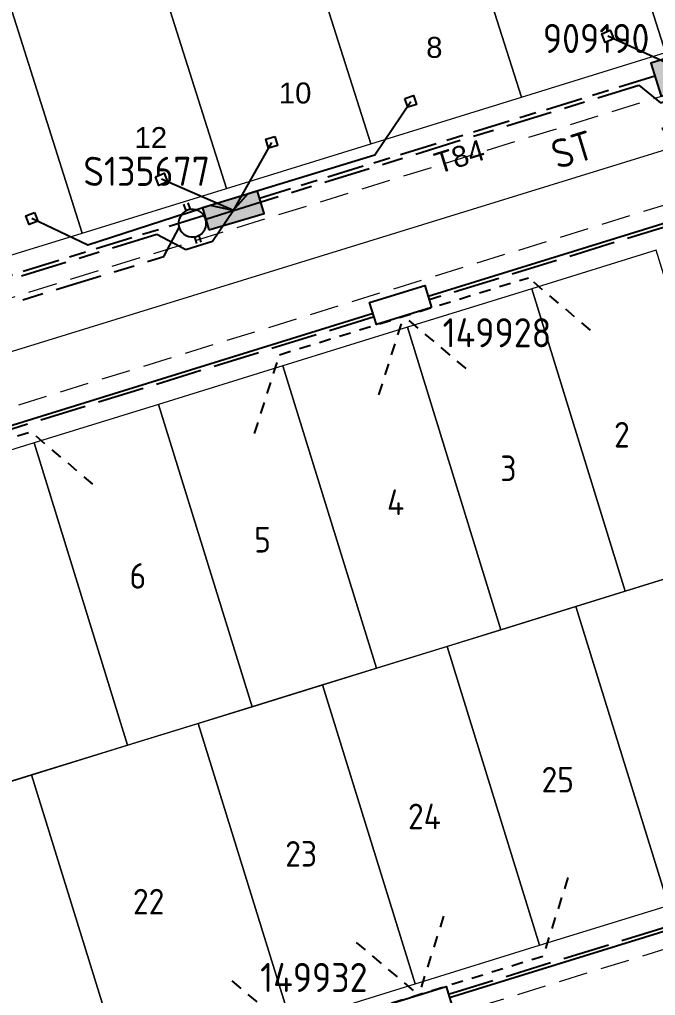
# Model space of a CAD drawing. Header units: metres. Extents: x 305887 to 307188, y 6269913 to 6270847.
# Drawn here: x 306483 to 306537.7, y 6270397 to 6270480.8 of the extents above; entities that cross this region are included whole.
import ezdxf
from ezdxf.enums import TextEntityAlignment as Align

# ---------------------------------------------------------------- set-up
doc = ezdxf.new("R2010")
doc.units = ezdxf.units.M
for name, pattern in [('Cable Exist UG', [8.2, 4, -1.2, 1.8, -1.2]), ('DASHED', [0.75, 0.5, -0.25]), ('IE Trench LV', [6.5, 5, -1.5]), ('IECLDOTA', [1.8, 1, -0.8])]:
    doc.linetypes.add(name, pattern=pattern)
doc.layers.get('0').update_dxf_attribs({"color": 6})
for name, color, linetype, lineweight in [('Cadastre Developer_SP_NEW', 2, 'Continuous', 5), ('Cadastre Land Parcels_SP_EXT', 9, 'Continuous', 5), ('Cadastre Road Names_SP_HV_LV_SL_EXT', 9, 'Continuous', 5)]:
    doc.layers.add(name, color=color, linetype=linetype, lineweight=lineweight)
for name, color, linetype in [('Equip_LV_EXT', 7, 'Continuous'), ('Equip_SP_SL_EXT', 7, 'Continuous'), ('Mains_LV_EXT', 7, 'Continuous'), ('Mains_LV_NEW_T84', 2, 'Continuous'), ('Mains_LV_SL_EXT', 7, 'Continuous'), ('Services_SP_EXT', 7, 'Continuous'), ('Services_SP_NEW_UG', 2, 'Continuous'), ('SupportsUG_SP_LV_EXT', 7, 'Continuous'), ('SupportsUG_SP_LV_NEW', 2, 'Continuous'), ('SupportsUG_SP_LV_SL_EXT', 7, 'Continuous'), ('Trench_SP_NEW', 2, 'Continuous'), ('UG_Details_SP_MISC', 7, 'Continuous')]:
    doc.layers.add(name, color=color, linetype=linetype)
doc.styles.add('COLUMN_LABEL', font='arial.ttf')
doc.styles.add('iecARIAL', font='arial.ttf', dxfattribs={"height": 2})
doc.styles.add('iecISOCP', font='isocp.shx')
doc.styles.add('ieISOCP', font='isocp.shx')
doc.styles.add('POLE_LABEL', font='arial.ttf')
doc.styles.get("Standard").update_dxf_attribs({"font": 'arial.ttf'})
doc.linetypes.add('Cable New UG', pattern='A,7,-0.25,["x",Standard,S=2,R=0,X=0.2,Y=-0.8],-2.1', length=9.35)

# ---------------------------------------------------------------- blocks, each defined once
blk = doc.blocks.new('COLUMN_EXT')
blk.add_hatch(color=256).paths.add_polyline_path([(-1.485, 1.485), (-1.485, -1.485), (1.485, -1.485), (1.485, 1.485)])
blk.add_lwpolyline([(-1.485, -1.485), (1.485, -1.485), (1.485, 1.485), (-1.485, 1.485)], close=True)
for tag, height, style, flags, p in [('ASSET_NUM', 2.5, 'COLUMN_LABEL', 8, (2, 2)), ('STRUCTURE_PLANT_NUMBER', 0.2, 'POLE_LABEL', 9, (1.813, 0.031)), ('STREET_CODE', 0.2, 'COLUMN_LABEL', 9, (1.813, -0.2))]:
    blk.add_attdef(tag, text='', height=height, dxfattribs=dict(style=style, flags=flags)).set_placement(p, align=Align.MIDDLE_LEFT)
at = {"flags": 9}
for tag, p in [('OWNED_BY', (1.813, -0.6)), ('STATE', (1.813, -0.8)), ('COLUMN_TYPE', (1.813, -0.4)), ('STREETNAME', (1.813, -1.6)), ('USAGE', (1.813, -1)), ('LEGEND', (1.813, -1.2)), ('LOCATION', (1.813, -1.4)), ('SUBURB', (1.813, -1.8)), ('NOTES', (1.813, -2))]:
    blk.add_attdef(tag, text='', height=0.2, dxfattribs=at).set_placement(p, align=Align.MIDDLE_LEFT)
at = {"flags": 1}
blk.add_attdef('Z', (1.813, -2.351), '', height=0.2, dxfattribs=at)
blk = doc.blocks.new('PILLAR_EXT')
blk.add_hatch(color=256).paths.add_polyline_path([(-2.475, 0.99), (-2.475, -0.99), (2.475, -0.99), (2.475, 0.99)])
blk.add_lwpolyline([(-2.475, -0.99), (2.475, -0.99), (2.475, 0.99), (-2.475, 0.99)], close=True)
at = {"style": 'iecARIAL', "flags": 8}
blk.add_attdef('ASSET_NUM', (1.5, 3.5), '', height=2.5, dxfattribs=at)
for tag, p, flags in [('OWNED_BY', (0, -0.2), 9), ('STATE', (0, -0.4), 9), ('SUPPORT_TYPE', (0, -0.6), 9), ('USAGE', (0, -0.8), 9), ('LEGEND', (0, -1), 9), ('STREETNAME', (0, -1.8), 9), ('LOCATION', (0, -1.2), 9), ('NOTES', (0, -1.4), 9), ('PARENT', (0, -1.6), 9), ('SUBURB', (0, -2), 1)]:
    blk.add_attdef(tag, p, '', height=0.2, dxfattribs=dict(flags=flags))
blk = doc.blocks.new('SL_LANTERN_EXT')
at = {"lineweight": 40}
for p, q in [((0, 1.968), (0, 6.468)), ((-1.459, 5.676), (-1.061, 5.278)), ((1.458, 5.676), (1.06, 5.278)), ((-2.25, 4.218), (2.25, 4.218)), ((-1.459, 2.759), (-1.061, 3.157)), ((0, 0), (0, 2.721)), ((1.458, 2.759), (1.06, 3.157))]:
    blk.add_line(p, q, dxfattribs=at)
blk.add_circle((0, 4.218), 1.5, dxfattribs=at)
at = {"style": 'iecARIAL', "flags": 8}
blk.add_attdef('ASSET_NUM', (1.5, 1.5), '', height=2.5, dxfattribs=at)
for tag, p, height, flags in [('CONSTRUCTED_VOLTAGE', (0.981, -0.653), 0.2, 9), ('CONTROL_TYPE', (0.981, -0.853), 0.2, 9), ('LNUMBER', (2.181, -3.253), 2.5, 8), ('OPERATING_VOLTAGE', (0.981, -1.653), 0.2, 9), ('ORIENTATION', (0.981, -1.853), 0.2, 9), ('LANTERN_PURPOSE', (0.981, -1.053), 0.2, 9), ('LANTERN_TYPE', (0.981, -1.253), 0.2, 9), ('NO_PHASES', (0.981, -1.453), 0.2, 9), ('OWNED_BY', (0.981, -2.053), 0.2, 9), ('STATE', (0.981, -2.253), 0.2, 9), ('CEXIST', (0.981, -2.653), 0.2, 9), ('USAGE', (0.981, -2.453), 0.2, 9), ('CNEW', (0.981, -2.853), 0.2, 9), ('CNUMBER', (0.981, -3.053), 0.2, 9), ('CREMOVE', (0.981, -3.253), 0.2, 9), ('CREPLACE', (0.981, -3.453), 0.2, 9), ('LKINGHEIGHT', (0.981, -3.653), 0.2, 9), ('LBRACKET', (0.981, -3.853), 0.2, 9), ('LBRACKETVOCAB', (0.981, -4.053), 0.2, 9), ('LCATEGORY', (0.981, -4.253), 0.2, 9), ('LCHARGE1', (0.981, -4.453), 0.2, 9), ('LCHARGE1PERCENT', (0.981, -4.653), 0.2, 9), ('LCHARGE2', (0.981, -4.853), 0.2, 9), ('LCHARGE2PERCENT', (0.981, -5.053), 0.2, 9), ('LCHARGE3', (0.981, -5.253), 0.2, 9), ('LCHARGE3PERCENT', (0.981, -5.453), 0.2, 9), ('LEXIST', (0.981, -5.653), 0.2, 9), ('LLAMP', (0.981, -5.853), 0.2, 9), ('LLAMPVOCAB', (0.981, -6.053), 0.2, 9), ('LMAST', (0.981, -6.253), 0.2, 9), ('LMASTVOCAB', (0.981, -6.453), 0.2, 9), ('LNEW', (0.981, -6.653), 0.2, 9), ('LANTNUMBER', (0.981, -6.853), 0.2, 9), ('LOUTREACH', (0.981, -7.253), 0.2, 9), ('LOUTREACHVOCAB', (0.981, -7.453), 0.2, 9), ('LRATECODE', (0.981, -7.653), 0.2, 9), ('LREMOVE', (0.981, -7.853), 0.2, 9), ('LREPLACE', (0.981, -8.053), 0.2, 9), ('LTYPE', (0.981, -8.253), 0.2, 9), ('LTYPEVOCAB', (0.981, -8.453), 0.2, 9), ('STREETNAME', (0.981, -9.253), 0.2, 9), ('LEGEND', (0.981, -8.653), 0.2, 9), ('LOCATION', (0.981, -8.853), 0.2, 9), ('NOTES', (0.981, -9.053), 0.2, 9), ('SUBURB', (0.981, -9.453), 0.2, 1)]:
    blk.add_attdef(tag, p, '', height=height, dxfattribs=dict(flags=flags))
blk = doc.blocks.new('CCP_EXT')
at = {"flags": 9}
for tag, p in [('USAGE', (0, -1.2)), ('LEGEND', (0, -1.4)), ('LIFE_SUPPORT', (0, -1.6)), ('STATE', (0, -1.8)), ('NOTES', (0, -2))]:
    blk.add_attdef(tag, text='', height=0.2, dxfattribs=at).set_placement(p, align=Align.MIDDLE_LEFT)
blk.add_wipeout([(0, 0.566), (0.566, 0), (0, -0.566), (-0.566, 0)])
blk.add_lwpolyline([(-0.566, 0), (0, 0.566), (0.566, 0), (0, -0.566), (-0.566, 0)])
at = {"flags": 1}
blk.add_attdef('Z', (0, 0), '', height=0.2, dxfattribs=at)
at = {"flags": 9}
for tag, p in [('CCP_TYPE', (0, 0)), ('OPERATING_VOLTAGE', (0, -0.6)), ('ORIENTATION', (0, -0.8)), ('CONSTRUCTED_VOLTAGE', (0, -0.2)), ('NO_PHASES', (0, -0.4)), ('OWNED_BY', (0, -1))]:
    blk.add_attdef(tag, text='', height=0.2, dxfattribs=at).set_placement(p, align=Align.MIDDLE_LEFT)
blk = doc.blocks.new('LV_UG_LINKS_OPEN_EXT')
for p, q in [((-0.25, 1.47), (-0.25, 2.22)), ((0.25, 1.47), (0.25, 2.22)), ((-0.25, -1.47), (-0.25, -2.22)), ((0.25, -1.47), (0.25, -2.22))]:
    blk.add_line(p, q)
at = {"flags": 9}
for tag, p in [('ACTUAL_STATUS', (0, 0)), ('CONSTRUCTED_VOLTAGE', (0, -0.2)), ('OPERATING_VOLTAGE', (0, -0.6)), ('ORIENTATION', (0, -0.8)), ('STATE', (0, -1)), ('NO_PHASES', (0, -0.4)), ('SWITCH_TYPE', (0, -1.2)), ('USAGE', (0, -1.4)), ('NOTES', (0, -1.6))]:
    blk.add_attdef(tag, text='', height=0.2, dxfattribs=at).set_placement(p, align=Align.MIDDLE_LEFT)
at = {"flags": 1}
blk.add_attdef('Z', (0, 0), '', height=0.2, dxfattribs=at)
blk.add_wipeout([(-0.25, 1.47), (-0.43, 1.43), (-0.61, 1.36), (-0.77, 1.28), (-0.93, 1.17), (-1.07, 1.05), (-1.19, 0.9), (-1.29, 0.75), (-1.38, 0.58), (-1.44, 0.4), (-1.48, 0.22), (-1.49, 0.03), (-1.49, -0.16), (-1.45, -0.34), (-1.4, -0.52), (-1.32, -0.69), (-1.23, -0.85), (-1.11, -1), (-0.98, -1.13), (-0.83, -1.24), (-0.66, -1.34), (-0.49, -1.41), (-0.31, -1.46), (-0.13, -1.49), (0.06, -1.49), (0.25, -1.47), (0.43, -1.43), (0.61, -1.36), (0.77, -1.28), (0.93, -1.17), (1.07, -1.05), (1.19, -0.9), (1.29, -0.75), (1.38, -0.58), (1.44, -0.4), (1.48, -0.22), (1.49, -0.03), (1.49, 0.16), (1.45, 0.34), (1.4, 0.52), (1.32, 0.69), (1.23, 0.85), (1.11, 1), (0.98, 1.13), (0.83, 1.24), (0.66, 1.34), (0.49, 1.41), (0.31, 1.46), (0.13, 1.49), (-0.06, 1.49)])
blk.add_lwpolyline([(0, -1.49, 1), (0, 1.49, 1)], format="xyb", close=True)
blk = doc.blocks.new('PILLAR_NEW')
for tag, height, flags, p in [('ASSET_NUM', 2.5, 8, (2, 4)), ('STREET_CODE', 0.2, 9, (1.5, 2)), ('OWNED_BY', 0.2, 9, (1.5, 1.8)), ('OPERATED_BY', 0.2, 9, (1.5, 1.6))]:
    blk.add_attdef(tag, text='', height=height, dxfattribs=dict(flags=flags)).set_placement(p, align=Align.MIDDLE_LEFT)
blk.add_wipeout([(-2.475, 0.99), (2.475, 0.99), (2.475, -0.99), (-2.475, -0.99)])
at = {"lineweight": -3}
blk.add_lwpolyline([(-2.475, 0.99), (2.475, 0.99), (2.475, -0.99), (-2.475, -0.99)], close=True, dxfattribs=at)
for tag, flags, p in [('STATE', 9, (1.5, 1.2)), ('SUPPORT_TYPE', 9, (1.5, 1)), ('USAGE', 9, (1.5, 0.8)), ('MAINTAINED_BY', 9, (1.5, 1.4)), ('SUBURB', 9, (1.5, 0.2)), ('STREETNAME', 9, (1.5, 0)), ('LEGEND', 9, (1.5, 0.6)), ('PARENT', 9, (1.5, 0.4)), ('Z', 1, (1.5, -0.6)), ('LOCATION', 9, (1.5, -0.2)), ('NOTES', 9, (1.5, -0.4))]:
    blk.add_attdef(tag, text='', height=0.2, dxfattribs=dict(flags=flags)).set_placement(p, align=Align.MIDDLE_LEFT)

msp = doc.modelspace()

# ---------------------------------------------------------------- linework, layer by layer
at = {"layer": 'Cadastre Developer_SP_NEW', "color": 3, "flags": 128}
for points in [[(306545.767, 6270435.019), (306537.725, 6270461.005), (306527.026, 6270457.694), (306535.067, 6270431.708), (306545.767, 6270435.019)], [(306535.067, 6270431.708), (306527.026, 6270457.694), (306516.326, 6270454.383), (306524.368, 6270428.397), (306535.067, 6270431.708)], [(306524.368, 6270428.397), (306516.326, 6270454.383), (306505.627, 6270451.072), (306513.668, 6270425.086), (306524.368, 6270428.397)], [(306513.668, 6270425.086), (306505.627, 6270451.072), (306494.927, 6270447.761), (306502.969, 6270421.775), (306513.668, 6270425.086)], [(306502.969, 6270421.775), (306494.927, 6270447.761), (306484.228, 6270444.45), (306492.27, 6270418.464), (306502.969, 6270421.775)], [(306492.27, 6270418.464), (306484.228, 6270444.45), (306469.898, 6270440.016), (306477.94, 6270414.03), (306492.27, 6270418.464)], [(306530.818, 6270430.393), (306538.77, 6270404.698), (306549.493, 6270408.016), (306554.801, 6270414.466), (306556.886, 6270433.984), (306545.767, 6270435.019), (306530.818, 6270430.393)], [(306538.77, 6270404.698), (306530.818, 6270430.393), (306519.736, 6270426.964), (306527.688, 6270401.268), (306538.77, 6270404.698)], [(306509.037, 6270423.653), (306516.989, 6270397.957), (306527.688, 6270401.268), (306519.736, 6270426.964), (306509.037, 6270423.653)], [(306506.289, 6270394.646), (306516.989, 6270397.957), (306509.037, 6270423.653), (306498.338, 6270420.342), (306506.289, 6270394.646)], [(306506.289, 6270394.646), (306498.338, 6270420.342), (306484.008, 6270415.907), (306491.96, 6270390.212), (306506.289, 6270394.646)], [(306477.63, 6270385.777), (306491.96, 6270390.212), (306484.008, 6270415.907), (306469.678, 6270411.473), (306477.63, 6270385.777)]]:
    msp.add_lwpolyline(points, dxfattribs=at)
at = {"layer": 'Cadastre Land Parcels_SP_EXT', "linetype": 'Continuous'}
for points in [[(306550.917, 6270481.862), (306542.71, 6270507.667), (306530.314, 6270503.818), (306538.521, 6270478.01), (306550.917, 6270481.862)], [(306538.521, 6270478.01), (306530.314, 6270503.818), (306517.917, 6270499.966), (306526.125, 6270474.157), (306538.521, 6270478.01)], [(306526.125, 6270474.157), (306517.917, 6270499.966), (306504.99, 6270495.949), (306513.194, 6270470.146), (306526.125, 6270474.157)], [(306513.194, 6270470.146), (306504.99, 6270495.949), (306492.594, 6270492.098), (306500.78, 6270466.314), (306513.194, 6270470.146)], [(306500.78, 6270466.314), (306492.594, 6270492.098), (306480.199, 6270488.245), (306488.366, 6270462.484), (306500.78, 6270466.314)], [(306488.366, 6270462.484), (306480.199, 6270488.245), (306467.805, 6270484.391), (306475.953, 6270458.653), (306488.366, 6270462.484)]]:
    msp.add_lwpolyline(points, close=True, dxfattribs=at)
at = {"layer": 'Mains_LV_NEW_T84', "color": 2, "linetype": 'Cable New UG', "ltscale": 0.7, "flags": 128}
for points in [[(306513.374, 6270455.563), (306471.675, 6270442.659)], [(306519.939, 6270396.776), (306547.09, 6270405.179), (306548.737, 6270403.595), (306552.059, 6270404.625), (306552.419, 6270405.277), (306558.651, 6270412.85), (306560.134, 6270426.733), (306562.335, 6270428.503), (306562.59, 6270430.892), (306559.783, 6270433.064)]]:
    msp.add_lwpolyline(points, dxfattribs=at)
at = {"layer": 'Services_SP_NEW_UG', "color": 2, "linetype": 'IECLDOTA'}
for p, q in [((306503.177, 6270445.263), (306505.328, 6270452.027)), ((306455.274, 6270436.537), (306483.933, 6270445.406)), ((306489.289, 6270440.893), (306483.933, 6270445.406)), ((306530.133, 6270407.086), (306527.984, 6270400.313))]:
    msp.add_line(p, q, dxfattribs=at)
at = {"layer": 'Trench_SP_NEW', "linetype": 'IE Trench LV', "ltscale": 0.8, "flags": 128}
for points in [[(306553.986, 6270467.814), (306518.19, 6270456.74)], [(306513.461, 6270455.276), (306471.762, 6270442.372)], [(306519.851, 6270397.063), (306548.564, 6270405.949)]]:
    msp.add_lwpolyline(points, dxfattribs=at)
at = {"layer": 'UG_Details_SP_MISC', "color": 8, "linetype": 'DASHED', "lineweight": 0, "ltscale": 5}
msp.add_line((306553.261, 6270405.518), (306391.301, 6270355.397), dxfattribs=at)

# ---------------------------------------------------------------- block references
at = {"layer": 'Equip_SP_SL_EXT', "rotation": 197.1953535052287}
msp.add_blockref('SL_LANTERN_EXT', (306539.115, 6270476.102), dxfattribs=at)
at = {"layer": 'SupportsUG_SP_LV_EXT'}
ref = msp.add_blockref('PILLAR_EXT', (306501.347, 6270464.414), dxfattribs=dict(at, rotation=16.74311071412603))
ref.add_attrib('ASSET_NUM', 'S135677', dxfattribs={"layer": '0', "height": 2.5, "style": 'ieISOCP'}).set_placement((306499.349, 6270467.792), align=Align.MIDDLE_RIGHT)
at = {"layer": 'SupportsUG_SP_LV_SL_EXT'}
ref = msp.add_blockref('COLUMN_EXT', (306539.115, 6270476.102), dxfattribs=dict(at, rotation=17.33732997622383))
ref.add_attrib('ASSET_NUM', '909190', dxfattribs={"layer": '0', "height": 2.5, "style": 'ieISOCP'}).set_placement((306537.142, 6270480.461), align=Align.TOP_RIGHT)

# ---------------------------------------------------------------- texts
at = {"layer": 'Cadastre Developer_SP_NEW', "color": 3, "linetype": 'Continuous', "style": 'iecISOCP'}
for s, p in [('2', (306534.096, 6270444.053)), ('3', (306524.316, 6270441.165)), ('4', (306514.571, 6270438.25)), ('5', (306503.15, 6270435.027)), ('6', (306492.434, 6270431.917)), ('25', (306527.866, 6270414.407)), ('24', (306516.377, 6270411.247)), ('23', (306505.819, 6270408.03)), ('22', (306492.727, 6270403.924))]:
    msp.add_text(s, height=2.2, dxfattribs=at).set_placement(p)
at = {"layer": 'Cadastre Land Parcels_SP_EXT'}
for s, p in [('8', (306517.945, 6270477.544)), ('10', (306505.274, 6270473.623)), ('12', (306492.862, 6270469.793))]:
    msp.add_text(s, height=1.8, dxfattribs=at).set_placement(p)
at = {"layer": 'Cadastre Road Names_SP_HV_LV_SL_EXT', "color": 7, "linetype": 'Continuous', "ltscale": 5, "insert": (306523.327, 6270468.759), "char_height": 2.5, "attachment_point": 1, "rotation": 17.00089, "style": 'iecISOCP'}
msp.add_mtext_dynamic_manual_height_columns('\\pi5.3766;{\\C2;ST}', width=14.10219, gutter_width=4, heights=[0], dxfattribs=at)
at = {"layer": 'Mains_LV_EXT'}
msp.add_text('T84', height=1.8, rotation=17.32865, dxfattribs=at).set_placement((306519.002, 6270467.563))

# ---------------------------------------------------------------- next in the draw order: block references
at = {"layer": 'Equip_LV_EXT', "xscale": 0.8, "yscale": 0.8, "zscale": 0.8, "rotation": 197.7541708569106}
msp.add_blockref('LV_UG_LINKS_OPEN_EXT', (306497.838, 6270463.337), dxfattribs=at)
at = {"layer": 'Services_SP_EXT'}
for p, rotation in [((306533.558, 6270479.396), 157.1094485656483), ((306516.609, 6270473.798), 333.189045731337), ((306504.656, 6270470.281), 240.5195254919858), ((306495.173, 6270467.104), 336.519525633785), ((306484.041, 6270463.738), 246.2796044711822)]:
    msp.add_blockref('CCP_EXT', p, dxfattribs=dict(at, rotation=rotation))

# ---------------------------------------------------------------- next in the draw order: linework, layer by layer
at = {"layer": 'Cadastre Land Parcels_SP_EXT', "color": 3, "linetype": 'Continuous'}
msp.add_lwpolyline([(306561.452, 6270476.722), (306418.712, 6270432.683), (306387.291, 6270422.988), (306203.102, 6270366.156), (306241.873, 6270304.976), (306553.344, 6270400.834)], dxfattribs=at)
at = {"layer": 'Mains_LV_EXT', "linetype": 'Cable Exist UG'}
for points in [[(306501.378, 6270464.436), (306536.216, 6270475.199), (306536.216, 6270475.199), (306536.216, 6270475.199), (306538.085, 6270473.686), (306538.085, 6270473.686), (306538.085, 6270473.686), (306545.533, 6270476), (306546.853, 6270478.504)], [(306498.982, 6270463.681), (306501.344, 6270464.425), (306501.344, 6270464.425)], [(306449.743, 6270446.379), (306478.287, 6270455.235), (306478.287, 6270455.235), (306478.287, 6270455.235), (306495.375, 6270460.46), (306496.701, 6270462.962)]]:
    msp.add_lwpolyline(points, dxfattribs=at)
at = {"layer": 'Mains_LV_NEW_T84', "color": 2, "linetype": 'Cable New UG', "ltscale": 0.7, "flags": 128}
msp.add_lwpolyline([(306551.556, 6270478.95), (306553.934, 6270468.115), (306518.102, 6270457.027)], dxfattribs=at)
at = {"layer": 'Mains_LV_SL_EXT', "linetype": 'Cable Exist UG'}
msp.add_lwpolyline([(306501.378, 6270464.436), (306499.57, 6270461.755), (306499.57, 6270461.755), (306497.286, 6270461.05), (306494.785, 6270462.371), (306476.506, 6270456.723), (306476.506, 6270456.723)], dxfattribs=at)
at = {"layer": 'Services_SP_EXT'}
for points in [[(306551.503, 6270479.97), (306548.845, 6270480.182), (306548.845, 6270480.182), (306538.828, 6270476.996), (306533.558, 6270479.396)], [(306501.344, 6270464.425), (306502.645, 6270465.879), (306502.645, 6270465.879), (306513.515, 6270469.213), (306516.609, 6270473.798)], [(306501.378, 6270464.436), (306504.656, 6270470.281)], [(306501.378, 6270464.436), (306495.173, 6270467.104)], [(306501.344, 6270464.425), (306499.355, 6270464.858), (306499.355, 6270464.858), (306488.838, 6270461.446), (306484.041, 6270463.738)]]:
    msp.add_lwpolyline(points, dxfattribs=at)
at = {"layer": 'UG_Details_SP_MISC', "color": 8, "linetype": 'DASHED', "lineweight": 0, "ltscale": 5}
for p, q in [((306561.368, 6270481.407), (306421.586, 6270438.149)), ((306553.335, 6270469.5), (306402.067, 6270422.688))]:
    msp.add_line(p, q, dxfattribs=at)
at = {"layer": 'UG_Details_SP_MISC', "color": 7, "linetype": 'Cable Exist UG', "ltscale": 0.8, "flags": 128}
for points in [[(306537.6, 6270475.974), (306503.615, 6270465.465)], [(306498.886, 6270464.003), (306477.823, 6270457.489)]]:
    msp.add_lwpolyline(points, dxfattribs=at)

# ---------------------------------------------------------------- next in the draw order: block references
at = {"layer": 'SupportsUG_SP_LV_NEW'}
ref = msp.add_blockref('PILLAR_NEW', (306515.736, 6270456.302), dxfattribs=dict(at, rotation=197.0105673577086))
ref.add_attrib('ASSET_NUM', '149928', dxfattribs={"height": 2.5, "style": 'iecISOCP'}).set_placement((306519.355, 6270453.917), align=Align.MIDDLE_LEFT)
ref = msp.add_blockref('PILLAR_NEW', (306517.574, 6270396.047), dxfattribs=dict(at, rotation=17.01056735770861))
ref.add_attrib('ASSET_NUM', '149932', dxfattribs={"height": 2.5, "style": 'iecISOCP'}).set_placement((306503.661, 6270398.503), align=Align.MIDDLE_LEFT)

# ---------------------------------------------------------------- next in the draw order: linework, layer by layer
at = {"layer": 'Services_SP_NEW_UG', "color": 2, "linetype": 'IECLDOTA'}
for p, q in [((306505.328, 6270452.027), (306526.727, 6270458.649)), ((306532.083, 6270454.136), (306526.727, 6270458.649)), ((306513.876, 6270448.582), (306516.025, 6270455.356)), ((306521.384, 6270450.833), (306516.025, 6270455.356)), ((306519.433, 6270403.767), (306517.284, 6270396.993)), ((306511.926, 6270401.516), (306517.284, 6270396.993)), ((306527.984, 6270400.313), (306506.585, 6270393.691)), ((306501.227, 6270398.213), (306506.585, 6270393.691))]:
    msp.add_line(p, q, dxfattribs=at)

doc.saveas('drawing.dxf')
